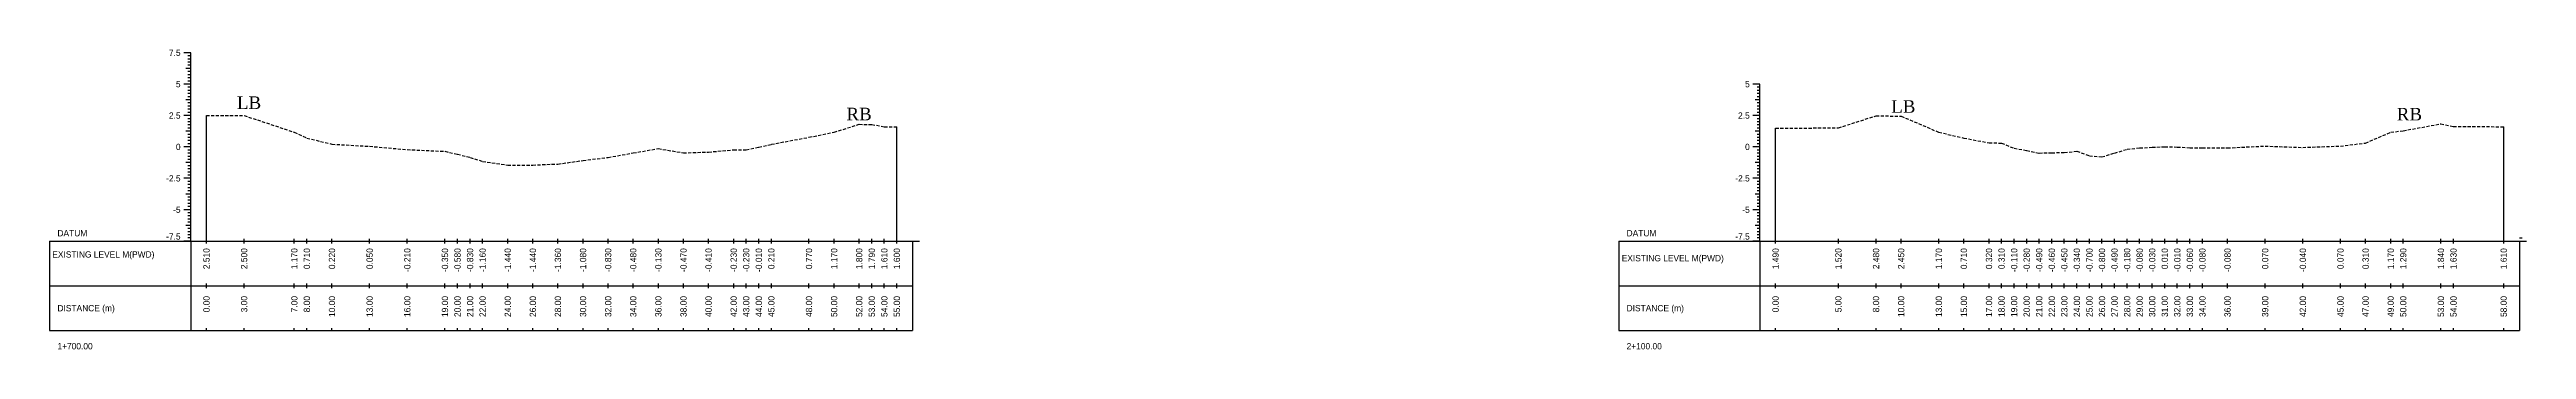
# Model space of a CAD drawing. Header units: inches. Extents: x 2527 to 3799, y -2520 to -1051.
# Drawn here: x 3584.5 to 3781.8, y -1242.1 to -1218.2 of the extents above; entities that cross this region are included whole.
import ezdxf
from ezdxf.enums import TextEntityAlignment as Align

# ---------------------------------------------------------------- set-up
doc = ezdxf.new("R2010")
doc.units = ezdxf.units.IN
doc.header["$MEASUREMENT"] = 0
doc.linetypes.add('HIDDEN', pattern=[0.375, 0.25, -0.125])
doc.layers.add('CS_Drawing', color=7, linetype='Continuous')
doc.layers.add('GL', color=3, linetype='HIDDEN')
doc.styles.add('romans', font='romans.shx')

msp = doc.modelspace()

# ---------------------------------------------------------------- linework, layer by layer
at = {"layer": 'CS_Drawing'}
for p, q in [((3595.74, -1218.49), (3595.18, -1218.49)), ((3595.74, -1218.49), (3595.35, -1218.49)), ((3595.74, -1218.49), (3595.52, -1218.49)), ((3595.74, -1218.74), (3595.52, -1218.74)), ((3595.74, -1218.99), (3595.52, -1218.99)), ((3595.74, -1219.24), (3595.52, -1219.24)), ((3595.74, -1233.49), (3595.74, -1218.49)), ((3595.74, -1220.99), (3595.18, -1220.99)), ((3595.74, -1219.74), (3595.35, -1219.74)), ((3595.74, -1220.99), (3595.35, -1220.99)), ((3595.74, -1219.49), (3595.52, -1219.49)), ((3595.74, -1219.74), (3595.52, -1219.74)), ((3595.74, -1219.99), (3595.52, -1219.99)), ((3595.74, -1220.24), (3595.52, -1220.24)), ((3595.74, -1220.49), (3595.52, -1220.49)), ((3595.74, -1220.74), (3595.52, -1220.74)), ((3595.74, -1220.99), (3595.52, -1220.99)), ((3595.74, -1221.24), (3595.52, -1221.24)), ((3720.74, -1220.99), (3720.18, -1220.99)), ((3720.74, -1220.99), (3720.35, -1220.99)), ((3720.74, -1220.99), (3720.52, -1220.99)), ((3720.74, -1221.24), (3720.52, -1221.24)), ((3720.74, -1233.49), (3720.74, -1220.99)), ((3595.74, -1222.24), (3595.35, -1222.24)), ((3595.74, -1221.49), (3595.52, -1221.49)), ((3595.74, -1221.74), (3595.52, -1221.74)), ((3595.74, -1221.99), (3595.52, -1221.99)), ((3595.74, -1222.24), (3595.52, -1222.24)), ((3595.74, -1222.49), (3595.52, -1222.49)), ((3595.74, -1222.74), (3595.52, -1222.74)), ((3595.74, -1222.99), (3595.52, -1222.99)), ((3595.74, -1223.24), (3595.52, -1223.24)), ((3720.74, -1222.24), (3720.35, -1222.24)), ((3720.74, -1221.49), (3720.52, -1221.49)), ((3720.74, -1221.74), (3720.52, -1221.74)), ((3720.74, -1221.99), (3720.52, -1221.99)), ((3720.74, -1222.24), (3720.52, -1222.24)), ((3720.74, -1222.49), (3720.52, -1222.49)), ((3720.74, -1222.74), (3720.52, -1222.74)), ((3720.74, -1222.99), (3720.52, -1222.99)), ((3720.74, -1223.24), (3720.52, -1223.24)), ((3595.74, -1223.49), (3595.18, -1223.49)), ((3595.74, -1223.49), (3595.35, -1223.49)), ((3595.74, -1224.74), (3595.35, -1224.74)), ((3595.74, -1223.49), (3595.52, -1223.49)), ((3595.74, -1223.74), (3595.52, -1223.74)), ((3595.74, -1223.99), (3595.52, -1223.99)), ((3595.74, -1224.24), (3595.52, -1224.24)), ((3595.74, -1224.49), (3595.52, -1224.49)), ((3595.74, -1224.74), (3595.52, -1224.74)), ((3595.74, -1224.99), (3595.52, -1224.99)), ((3595.74, -1225.24), (3595.52, -1225.24)), ((3596.99, -1233.49), (3596.99, -1223.48)), ((3651.99, -1233.49), (3651.99, -1224.39)), ((3720.74, -1223.49), (3720.18, -1223.49)), ((3720.74, -1223.49), (3720.35, -1223.49)), ((3720.74, -1224.74), (3720.35, -1224.74)), ((3720.74, -1223.49), (3720.52, -1223.49)), ((3720.74, -1223.74), (3720.52, -1223.74)), ((3720.74, -1223.99), (3720.52, -1223.99)), ((3720.74, -1224.24), (3720.52, -1224.24)), ((3720.74, -1224.49), (3720.52, -1224.49)), ((3720.74, -1224.74), (3720.52, -1224.74)), ((3720.74, -1224.99), (3720.52, -1224.99)), ((3720.74, -1225.24), (3720.52, -1225.24)), ((3721.99, -1233.49), (3721.99, -1224.5)), ((3779.99, -1233.49), (3779.99, -1224.38)), ((3595.74, -1225.99), (3595.18, -1225.99)), ((3595.74, -1225.99), (3595.35, -1225.99)), ((3595.74, -1227.24), (3595.35, -1227.24)), ((3595.74, -1225.49), (3595.52, -1225.49)), ((3595.74, -1225.74), (3595.52, -1225.74)), ((3595.74, -1225.99), (3595.52, -1225.99)), ((3595.74, -1226.24), (3595.52, -1226.24)), ((3595.74, -1226.49), (3595.52, -1226.49)), ((3595.74, -1226.74), (3595.52, -1226.74)), ((3595.74, -1226.99), (3595.52, -1226.99)), ((3595.74, -1227.24), (3595.52, -1227.24)), ((3720.74, -1225.99), (3720.18, -1225.99)), ((3720.74, -1225.99), (3720.35, -1225.99)), ((3720.74, -1227.24), (3720.35, -1227.24)), ((3720.74, -1225.49), (3720.52, -1225.49)), ((3720.74, -1225.74), (3720.52, -1225.74)), ((3720.74, -1225.99), (3720.52, -1225.99)), ((3720.74, -1226.24), (3720.52, -1226.24)), ((3720.74, -1226.49), (3720.52, -1226.49)), ((3720.74, -1226.74), (3720.52, -1226.74)), ((3720.74, -1226.99), (3720.52, -1226.99)), ((3720.74, -1227.24), (3720.52, -1227.24)), ((3595.74, -1228.49), (3595.18, -1228.49)), ((3595.74, -1228.49), (3595.35, -1228.49)), ((3595.74, -1227.49), (3595.52, -1227.49)), ((3595.74, -1227.74), (3595.52, -1227.74)), ((3595.74, -1227.99), (3595.52, -1227.99)), ((3595.74, -1228.24), (3595.52, -1228.24)), ((3595.74, -1228.49), (3595.52, -1228.49)), ((3595.74, -1228.74), (3595.52, -1228.74)), ((3595.74, -1228.99), (3595.52, -1228.99)), ((3595.74, -1229.24), (3595.52, -1229.24)), ((3720.74, -1228.49), (3720.18, -1228.49)), ((3720.74, -1228.49), (3720.35, -1228.49)), ((3720.74, -1227.49), (3720.52, -1227.49)), ((3720.74, -1227.74), (3720.52, -1227.74)), ((3720.74, -1227.99), (3720.52, -1227.99)), ((3720.74, -1228.24), (3720.52, -1228.24)), ((3720.74, -1228.49), (3720.52, -1228.49)), ((3720.74, -1228.74), (3720.52, -1228.74)), ((3720.74, -1228.99), (3720.52, -1228.99)), ((3720.74, -1229.24), (3720.52, -1229.24)), ((3595.74, -1230.99), (3595.18, -1230.99)), ((3595.74, -1229.74), (3595.35, -1229.74)), ((3595.74, -1230.99), (3595.35, -1230.99)), ((3595.74, -1229.49), (3595.52, -1229.49)), ((3595.74, -1229.74), (3595.52, -1229.74)), ((3595.74, -1229.99), (3595.52, -1229.99)), ((3595.74, -1230.24), (3595.52, -1230.24)), ((3595.74, -1230.49), (3595.52, -1230.49)), ((3595.74, -1230.74), (3595.52, -1230.74)), ((3595.74, -1230.99), (3595.52, -1230.99)), ((3720.74, -1230.99), (3720.18, -1230.99)), ((3720.74, -1229.74), (3720.35, -1229.74)), ((3720.74, -1230.99), (3720.35, -1230.99)), ((3720.74, -1229.49), (3720.52, -1229.49)), ((3720.74, -1229.74), (3720.52, -1229.74)), ((3720.74, -1229.99), (3720.52, -1229.99)), ((3720.74, -1230.24), (3720.52, -1230.24)), ((3720.74, -1230.49), (3720.52, -1230.49)), ((3720.74, -1230.74), (3720.52, -1230.74)), ((3720.74, -1230.99), (3720.52, -1230.99)), ((3595.74, -1232.24), (3595.35, -1232.24)), ((3595.74, -1231.24), (3595.52, -1231.24)), ((3595.74, -1231.49), (3595.52, -1231.49)), ((3595.74, -1231.74), (3595.52, -1231.74)), ((3595.74, -1231.99), (3595.52, -1231.99)), ((3595.74, -1232.24), (3595.52, -1232.24)), ((3595.74, -1232.49), (3595.52, -1232.49)), ((3595.74, -1232.74), (3595.52, -1232.74)), ((3595.74, -1232.99), (3595.52, -1232.99)), ((3720.74, -1232.24), (3720.35, -1232.24)), ((3720.74, -1231.24), (3720.52, -1231.24)), ((3720.74, -1231.49), (3720.52, -1231.49)), ((3720.74, -1231.74), (3720.52, -1231.74)), ((3720.74, -1231.99), (3720.52, -1231.99)), ((3720.74, -1232.24), (3720.52, -1232.24)), ((3720.74, -1232.49), (3720.52, -1232.49)), ((3720.74, -1232.74), (3720.52, -1232.74)), ((3720.74, -1232.99), (3720.52, -1232.99)), ((3584.49, -1233.49), (3595.74, -1233.49)), ((3584.49, -1233.49), (3584.49, -1240.61)), ((3595.74, -1233.49), (3595.18, -1233.49)), ((3595.74, -1233.49), (3595.35, -1233.49)), ((3595.74, -1233.24), (3595.52, -1233.24)), ((3595.74, -1233.49), (3595.52, -1233.49)), ((3595.74, -1233.49), (3653.24, -1233.49)), ((3595.74, -1233.49), (3595.74, -1240.61)), ((3596.99, -1233.67), (3596.99, -1233.3)), ((3599.99, -1233.67), (3599.99, -1233.3)), ((3603.99, -1233.67), (3603.99, -1233.3)), ((3604.99, -1233.67), (3604.99, -1233.3)), ((3606.99, -1233.67), (3606.99, -1233.3)), ((3609.99, -1233.67), (3609.99, -1233.3)), ((3612.99, -1233.67), (3612.99, -1233.3)), ((3615.99, -1233.67), (3615.99, -1233.3)), ((3616.99, -1233.67), (3616.99, -1233.3)), ((3617.99, -1233.67), (3617.99, -1233.3)), ((3618.99, -1233.67), (3618.99, -1233.3)), ((3620.99, -1233.67), (3620.99, -1233.3)), ((3622.99, -1233.67), (3622.99, -1233.3)), ((3624.99, -1233.67), (3624.99, -1233.3)), ((3626.99, -1233.67), (3626.99, -1233.3)), ((3628.99, -1233.67), (3628.99, -1233.3)), ((3630.99, -1233.67), (3630.99, -1233.3)), ((3632.99, -1233.67), (3632.99, -1233.3)), ((3634.99, -1233.67), (3634.99, -1233.3)), ((3636.99, -1233.67), (3636.99, -1233.3)), ((3638.99, -1233.67), (3638.99, -1233.3)), ((3639.99, -1233.67), (3639.99, -1233.3)), ((3640.99, -1233.67), (3640.99, -1233.3)), ((3641.99, -1233.67), (3641.99, -1233.3)), ((3644.99, -1233.67), (3644.99, -1233.3)), ((3646.99, -1233.67), (3646.99, -1233.3)), ((3648.99, -1233.67), (3648.99, -1233.3)), ((3649.99, -1233.67), (3649.99, -1233.3)), ((3650.99, -1233.67), (3650.99, -1233.3)), ((3651.99, -1233.67), (3651.99, -1233.3)), ((3653.24, -1233.49), (3653.8, -1233.49)), ((3653.24, -1233.49), (3653.63, -1233.49)), ((3653.24, -1233.49), (3653.47, -1233.49)), ((3653.24, -1233.49), (3653.24, -1240.61)), ((3709.49, -1233.49), (3720.74, -1233.49)), ((3709.49, -1233.49), (3709.49, -1240.61)), ((3720.74, -1233.49), (3720.18, -1233.49)), ((3720.74, -1233.49), (3720.35, -1233.49)), ((3720.74, -1233.24), (3720.52, -1233.24)), ((3720.74, -1233.49), (3720.52, -1233.49)), ((3720.74, -1233.49), (3781.24, -1233.49)), ((3720.74, -1233.49), (3720.74, -1240.61)), ((3721.99, -1233.67), (3721.99, -1233.3)), ((3726.99, -1233.67), (3726.99, -1233.3)), ((3729.99, -1233.67), (3729.99, -1233.3)), ((3731.99, -1233.67), (3731.99, -1233.3)), ((3734.99, -1233.67), (3734.99, -1233.3)), ((3736.99, -1233.67), (3736.99, -1233.3)), ((3738.99, -1233.67), (3738.99, -1233.3)), ((3739.99, -1233.67), (3739.99, -1233.3)), ((3740.99, -1233.67), (3740.99, -1233.3)), ((3741.99, -1233.67), (3741.99, -1233.3)), ((3742.99, -1233.67), (3742.99, -1233.3)), ((3743.99, -1233.67), (3743.99, -1233.3)), ((3744.99, -1233.67), (3744.99, -1233.3)), ((3745.99, -1233.67), (3745.99, -1233.3)), ((3746.99, -1233.67), (3746.99, -1233.3)), ((3747.99, -1233.67), (3747.99, -1233.3)), ((3748.99, -1233.67), (3748.99, -1233.3)), ((3749.99, -1233.67), (3749.99, -1233.3)), ((3750.99, -1233.67), (3750.99, -1233.3)), ((3751.99, -1233.67), (3751.99, -1233.3)), ((3752.99, -1233.67), (3752.99, -1233.3)), ((3753.99, -1233.67), (3753.99, -1233.3)), ((3754.99, -1233.67), (3754.99, -1233.3)), ((3755.99, -1233.67), (3755.99, -1233.3)), ((3757.99, -1233.67), (3757.99, -1233.3)), ((3760.99, -1233.67), (3760.99, -1233.3)), ((3763.99, -1233.67), (3763.99, -1233.3)), ((3766.99, -1233.67), (3766.99, -1233.3)), ((3768.99, -1233.67), (3768.99, -1233.3)), ((3770.99, -1233.67), (3770.99, -1233.3)), ((3771.99, -1233.67), (3771.99, -1233.3)), ((3774.99, -1233.67), (3774.99, -1233.3)), ((3775.99, -1233.67), (3775.99, -1233.3)), ((3779.99, -1233.67), (3779.99, -1233.3)), ((3781.24, -1233.24), (3781.47, -1233.24)), ((3781.24, -1233.49), (3781.8, -1233.49)), ((3781.24, -1233.49), (3781.63, -1233.49)), ((3781.24, -1233.49), (3781.47, -1233.49)), ((3781.24, -1233.49), (3781.24, -1240.61)), ((3584.49, -1237.05), (3595.74, -1237.05)), ((3595.74, -1237.05), (3653.24, -1237.05)), ((3595.74, -1237.05), (3653.24, -1237.05)), ((3596.99, -1237.24), (3596.99, -1236.86)), ((3599.99, -1237.24), (3599.99, -1236.86)), ((3603.99, -1237.24), (3603.99, -1236.86)), ((3604.99, -1237.24), (3604.99, -1236.86)), ((3606.99, -1237.24), (3606.99, -1236.86)), ((3609.99, -1237.24), (3609.99, -1236.86)), ((3612.99, -1237.24), (3612.99, -1236.86)), ((3615.99, -1237.24), (3615.99, -1236.86)), ((3616.99, -1237.24), (3616.99, -1236.86)), ((3617.99, -1237.24), (3617.99, -1236.86)), ((3618.99, -1237.24), (3618.99, -1236.86)), ((3620.99, -1237.24), (3620.99, -1236.86)), ((3622.99, -1237.24), (3622.99, -1236.86)), ((3624.99, -1237.24), (3624.99, -1236.86)), ((3626.99, -1237.24), (3626.99, -1236.86)), ((3628.99, -1237.24), (3628.99, -1236.86)), ((3630.99, -1237.24), (3630.99, -1236.86)), ((3632.99, -1237.24), (3632.99, -1236.86)), ((3634.99, -1237.24), (3634.99, -1236.86)), ((3636.99, -1237.24), (3636.99, -1236.86)), ((3638.99, -1237.24), (3638.99, -1236.86)), ((3639.99, -1237.24), (3639.99, -1236.86)), ((3640.99, -1237.24), (3640.99, -1236.86)), ((3641.99, -1237.24), (3641.99, -1236.86)), ((3644.99, -1237.24), (3644.99, -1236.86)), ((3646.99, -1237.24), (3646.99, -1236.86)), ((3648.99, -1237.24), (3648.99, -1236.86)), ((3649.99, -1237.24), (3649.99, -1236.86)), ((3650.99, -1237.24), (3650.99, -1236.86)), ((3651.99, -1237.24), (3651.99, -1236.86)), ((3709.49, -1237.05), (3720.74, -1237.05)), ((3720.74, -1237.05), (3781.24, -1237.05)), ((3720.74, -1237.05), (3781.24, -1237.05)), ((3721.99, -1237.24), (3721.99, -1236.86)), ((3726.99, -1237.24), (3726.99, -1236.86)), ((3729.99, -1237.24), (3729.99, -1236.86)), ((3731.99, -1237.24), (3731.99, -1236.86)), ((3734.99, -1237.24), (3734.99, -1236.86)), ((3736.99, -1237.24), (3736.99, -1236.86)), ((3738.99, -1237.24), (3738.99, -1236.86)), ((3739.99, -1237.24), (3739.99, -1236.86)), ((3740.99, -1237.24), (3740.99, -1236.86)), ((3741.99, -1237.24), (3741.99, -1236.86)), ((3742.99, -1237.24), (3742.99, -1236.86)), ((3743.99, -1237.24), (3743.99, -1236.86)), ((3744.99, -1237.24), (3744.99, -1236.86)), ((3745.99, -1237.24), (3745.99, -1236.86)), ((3746.99, -1237.24), (3746.99, -1236.86)), ((3747.99, -1237.24), (3747.99, -1236.86)), ((3748.99, -1237.24), (3748.99, -1236.86)), ((3749.99, -1237.24), (3749.99, -1236.86)), ((3750.99, -1237.24), (3750.99, -1236.86)), ((3751.99, -1237.24), (3751.99, -1236.86)), ((3752.99, -1237.24), (3752.99, -1236.86)), ((3753.99, -1237.24), (3753.99, -1236.86)), ((3754.99, -1237.24), (3754.99, -1236.86)), ((3755.99, -1237.24), (3755.99, -1236.86)), ((3757.99, -1237.24), (3757.99, -1236.86)), ((3760.99, -1237.24), (3760.99, -1236.86)), ((3763.99, -1237.24), (3763.99, -1236.86)), ((3766.99, -1237.24), (3766.99, -1236.86)), ((3768.99, -1237.24), (3768.99, -1236.86)), ((3770.99, -1237.24), (3770.99, -1236.86)), ((3771.99, -1237.24), (3771.99, -1236.86)), ((3774.99, -1237.24), (3774.99, -1236.86)), ((3775.99, -1237.24), (3775.99, -1236.86)), ((3779.99, -1237.24), (3779.99, -1236.86)), ((3584.49, -1240.61), (3595.74, -1240.61)), ((3595.74, -1240.61), (3653.24, -1240.61)), ((3596.99, -1240.61), (3596.99, -1240.42)), ((3599.99, -1240.61), (3599.99, -1240.42)), ((3603.99, -1240.61), (3603.99, -1240.42)), ((3604.99, -1240.61), (3604.99, -1240.42)), ((3606.99, -1240.61), (3606.99, -1240.42)), ((3609.99, -1240.61), (3609.99, -1240.42)), ((3612.99, -1240.61), (3612.99, -1240.42)), ((3615.99, -1240.61), (3615.99, -1240.42)), ((3616.99, -1240.61), (3616.99, -1240.42)), ((3617.99, -1240.61), (3617.99, -1240.42)), ((3618.99, -1240.61), (3618.99, -1240.42)), ((3620.99, -1240.61), (3620.99, -1240.42)), ((3622.99, -1240.61), (3622.99, -1240.42)), ((3624.99, -1240.61), (3624.99, -1240.42)), ((3626.99, -1240.61), (3626.99, -1240.42)), ((3628.99, -1240.61), (3628.99, -1240.42)), ((3630.99, -1240.61), (3630.99, -1240.42)), ((3632.99, -1240.61), (3632.99, -1240.42)), ((3634.99, -1240.61), (3634.99, -1240.42)), ((3636.99, -1240.61), (3636.99, -1240.42)), ((3638.99, -1240.61), (3638.99, -1240.42)), ((3639.99, -1240.61), (3639.99, -1240.42)), ((3640.99, -1240.61), (3640.99, -1240.42)), ((3641.99, -1240.61), (3641.99, -1240.42)), ((3644.99, -1240.61), (3644.99, -1240.42)), ((3646.99, -1240.61), (3646.99, -1240.42)), ((3648.99, -1240.61), (3648.99, -1240.42)), ((3649.99, -1240.61), (3649.99, -1240.42)), ((3650.99, -1240.61), (3650.99, -1240.42)), ((3651.99, -1240.61), (3651.99, -1240.42)), ((3709.49, -1240.61), (3720.74, -1240.61)), ((3720.74, -1240.61), (3781.24, -1240.61)), ((3721.99, -1240.61), (3721.99, -1240.42)), ((3726.99, -1240.61), (3726.99, -1240.42)), ((3729.99, -1240.61), (3729.99, -1240.42)), ((3731.99, -1240.61), (3731.99, -1240.42)), ((3734.99, -1240.61), (3734.99, -1240.42)), ((3736.99, -1240.61), (3736.99, -1240.42)), ((3738.99, -1240.61), (3738.99, -1240.42)), ((3739.99, -1240.61), (3739.99, -1240.42)), ((3740.99, -1240.61), (3740.99, -1240.42)), ((3741.99, -1240.61), (3741.99, -1240.42)), ((3742.99, -1240.61), (3742.99, -1240.42)), ((3743.99, -1240.61), (3743.99, -1240.42)), ((3744.99, -1240.61), (3744.99, -1240.42)), ((3745.99, -1240.61), (3745.99, -1240.42)), ((3746.99, -1240.61), (3746.99, -1240.42)), ((3747.99, -1240.61), (3747.99, -1240.42)), ((3748.99, -1240.61), (3748.99, -1240.42)), ((3749.99, -1240.61), (3749.99, -1240.42)), ((3750.99, -1240.61), (3750.99, -1240.42)), ((3751.99, -1240.61), (3751.99, -1240.42)), ((3752.99, -1240.61), (3752.99, -1240.42)), ((3753.99, -1240.61), (3753.99, -1240.42)), ((3754.99, -1240.61), (3754.99, -1240.42)), ((3755.99, -1240.61), (3755.99, -1240.42)), ((3757.99, -1240.61), (3757.99, -1240.42)), ((3760.99, -1240.61), (3760.99, -1240.42)), ((3763.99, -1240.61), (3763.99, -1240.42)), ((3766.99, -1240.61), (3766.99, -1240.42)), ((3768.99, -1240.61), (3768.99, -1240.42)), ((3770.99, -1240.61), (3770.99, -1240.42)), ((3771.99, -1240.61), (3771.99, -1240.42)), ((3774.99, -1240.61), (3774.99, -1240.42)), ((3775.99, -1240.61), (3775.99, -1240.42)), ((3779.99, -1240.61), (3779.99, -1240.42))]:
    msp.add_line(p, q, dxfattribs=at)
at = {"layer": 'GL'}
for points in [[(3596.99, -1223.48), (3599.99, -1223.49), (3603.99, -1224.82), (3604.99, -1225.28), (3606.99, -1225.77), (3609.99, -1225.94), (3612.99, -1226.2), (3615.99, -1226.34), (3616.99, -1226.57), (3617.99, -1226.82), (3618.99, -1227.15), (3620.99, -1227.43), (3622.99, -1227.43), (3624.99, -1227.35), (3626.99, -1227.07), (3628.99, -1226.82), (3630.99, -1226.47), (3632.99, -1226.12), (3634.99, -1226.46), (3636.99, -1226.4), (3638.99, -1226.22), (3639.99, -1226.22), (3640.99, -1226), (3641.99, -1225.78), (3644.99, -1225.22), (3646.99, -1224.82), (3648.99, -1224.19), (3649.99, -1224.2), (3650.99, -1224.38), (3651.99, -1224.39)], [(3721.99, -1224.5), (3726.99, -1224.47), (3729.99, -1223.51), (3731.99, -1223.54), (3734.99, -1224.82), (3736.99, -1225.28), (3738.99, -1225.67), (3739.99, -1225.68), (3740.99, -1226.1), (3741.99, -1226.27), (3742.99, -1226.48), (3743.99, -1226.45), (3744.99, -1226.44), (3745.99, -1226.33), (3746.99, -1226.69), (3747.99, -1226.79), (3748.99, -1226.48), (3749.99, -1226.17), (3750.99, -1226.07), (3751.99, -1226.02), (3752.99, -1225.98), (3753.99, -1226), (3754.99, -1226.05), (3755.99, -1226.07), (3757.99, -1226.07), (3760.99, -1225.92), (3763.99, -1226.03), (3766.99, -1225.92), (3768.99, -1225.68), (3770.99, -1224.82), (3771.99, -1224.7), (3774.99, -1224.15), (3775.99, -1224.36), (3779.99, -1224.38)]]:
    msp.add_lwpolyline(points, dxfattribs=at)

# ---------------------------------------------------------------- texts
at = {"char_height": 1, "width": 87.7722, "attachment_point": 1, "style": 'romans'}
for s, insert in [('{\\fTimes New Roman|b0|i0|c0|p18;LB}', (3599.42, -1221.97)), ('{\\fTimes New Roman|b0|i0|c0|p18;RB}', (3647.97, -1222.87)), ('{\\fTimes New Roman|b0|i0|c0|p18;LB}', (3731.2, -1222.27)), ('{\\fTimes New Roman|b0|i0|c0|p18;RB}', (3771.47, -1222.88))]:
    msp.add_mtext(s, dxfattribs=dict(at, insert=insert))
at = {"layer": 'CS_Drawing'}
for s, p in [('7.5', (3594.93, -1218.49)), ('5', (3594.93, -1220.99)), ('5', (3719.93, -1220.99)), ('2.5', (3594.93, -1223.49)), ('2.5', (3719.93, -1223.49)), ('0', (3594.93, -1225.99)), ('0', (3719.93, -1225.99)), ('-2.5', (3594.93, -1228.49)), ('-2.5', (3719.93, -1228.49)), ('-5', (3594.93, -1230.99)), ('-5', (3719.93, -1230.99))]:
    msp.add_text(s, height=0.5, dxfattribs=at).set_placement(p, align=Align.MIDDLE_RIGHT)
for s, p in [('DATUM', (3585.12, -1232.86)), ('DATUM', (3710.12, -1232.86)), ('EXISTING LEVEL M(PWD)', (3584.71, -1234.55)), ('EXISTING LEVEL M(PWD)', (3709.73, -1234.85)), ('DISTANCE (m)', (3585.12, -1238.83)), ('DISTANCE (m)', (3710.12, -1238.83)), ('1+700.00', (3585.12, -1241.86)), ('2+100.00', (3710.12, -1241.86))]:
    msp.add_text(s, height=0.5, dxfattribs=at).set_placement(p, align=Align.MIDDLE_LEFT)
for p in [(3594.93, -1233.37), (3719.93, -1233.37)]:
    msp.add_text('-7.5', height=0.5, dxfattribs=at).set_placement(p, align=Align.RIGHT)
for s, p in [('2.510', (3596.99, -1234.05)), ('2.500', (3599.99, -1234.05)), ('1.170', (3603.99, -1234.05)), ('0.710', (3604.99, -1234.05)), ('0.220', (3606.99, -1234.05)), ('0.050', (3609.99, -1234.05)), ('-0.210', (3612.99, -1234.05)), ('-0.350', (3615.99, -1234.05)), ('-0.580', (3616.99, -1234.05)), ('-0.830', (3617.99, -1234.05)), ('-1.160', (3618.99, -1234.05)), ('-1.440', (3620.99, -1234.05)), ('-1.440', (3622.99, -1234.05)), ('-1.360', (3624.99, -1234.05)), ('-1.080', (3626.99, -1234.05)), ('-0.830', (3628.99, -1234.05)), ('-0.480', (3630.99, -1234.05)), ('-0.130', (3632.99, -1234.05)), ('-0.470', (3634.99, -1234.05)), ('-0.410', (3636.99, -1234.05)), ('-0.230', (3638.99, -1234.05)), ('-0.230', (3639.99, -1234.05)), ('-0.010', (3640.99, -1234.05)), ('0.210', (3641.99, -1234.05)), ('0.770', (3644.99, -1234.05)), ('1.170', (3646.99, -1234.05)), ('1.800', (3648.99, -1234.05)), ('1.790', (3649.99, -1234.05)), ('1.610', (3650.99, -1234.05)), ('1.600', (3651.99, -1234.05)), ('1.490', (3721.99, -1234.05)), ('1.520', (3726.99, -1234.05)), ('2.480', (3729.99, -1234.05)), ('2.450', (3731.99, -1234.05)), ('1.170', (3734.99, -1234.05)), ('0.710', (3736.99, -1234.05)), ('0.320', (3738.99, -1234.05)), ('0.310', (3739.99, -1234.05)), ('-0.110', (3740.99, -1234.05)), ('-0.280', (3741.99, -1234.05)), ('-0.490', (3742.99, -1234.05)), ('-0.460', (3743.99, -1234.05)), ('-0.450', (3744.99, -1234.05)), ('-0.340', (3745.99, -1234.05)), ('-0.700', (3746.99, -1234.05)), ('-0.800', (3747.99, -1234.05)), ('-0.490', (3748.99, -1234.05)), ('-0.180', (3749.99, -1234.05)), ('-0.080', (3750.99, -1234.05)), ('-0.030', (3751.99, -1234.05)), ('0.010', (3752.99, -1234.05)), ('-0.010', (3753.99, -1234.05)), ('-0.060', (3754.99, -1234.05)), ('-0.080', (3755.99, -1234.05)), ('-0.080', (3757.99, -1234.05)), ('0.070', (3760.99, -1234.05)), ('-0.040', (3763.99, -1234.05)), ('0.070', (3766.99, -1234.05)), ('0.310', (3768.99, -1234.05)), ('1.170', (3770.99, -1234.05)), ('1.290', (3771.99, -1234.05)), ('1.840', (3774.99, -1234.05)), ('1.630', (3775.99, -1234.05)), ('1.610', (3779.99, -1234.05)), ('0.00', (3596.99, -1237.86)), ('3.00', (3599.99, -1237.86)), ('7.00', (3603.99, -1237.86)), ('8.00', (3604.99, -1237.86)), ('10.00', (3606.99, -1237.86)), ('13.00', (3609.99, -1237.86)), ('16.00', (3612.99, -1237.86)), ('19.00', (3615.99, -1237.86)), ('20.00', (3616.99, -1237.86)), ('21.00', (3617.99, -1237.86)), ('22.00', (3618.99, -1237.86)), ('24.00', (3620.99, -1237.86)), ('26.00', (3622.99, -1237.86)), ('28.00', (3624.99, -1237.86)), ('30.00', (3626.99, -1237.86)), ('32.00', (3628.99, -1237.86)), ('34.00', (3630.99, -1237.86)), ('36.00', (3632.99, -1237.86)), ('38.00', (3634.99, -1237.86)), ('40.00', (3636.99, -1237.86)), ('42.00', (3638.99, -1237.86)), ('43.00', (3639.99, -1237.86)), ('44.00', (3640.99, -1237.86)), ('45.00', (3641.99, -1237.86)), ('48.00', (3644.99, -1237.86)), ('50.00', (3646.99, -1237.86)), ('52.00', (3648.99, -1237.86)), ('53.00', (3649.99, -1237.86)), ('54.00', (3650.99, -1237.86)), ('55.00', (3651.99, -1237.86)), ('0.00', (3721.99, -1237.86)), ('5.00', (3726.99, -1237.86)), ('8.00', (3729.99, -1237.86)), ('10.00', (3731.99, -1237.86)), ('13.00', (3734.99, -1237.86)), ('15.00', (3736.99, -1237.86)), ('17.00', (3738.99, -1237.86)), ('18.00', (3739.99, -1237.86)), ('19.00', (3740.99, -1237.86)), ('20.00', (3741.99, -1237.86)), ('21.00', (3742.99, -1237.86)), ('22.00', (3743.99, -1237.86)), ('23.00', (3744.99, -1237.86)), ('24.00', (3745.99, -1237.86)), ('25.00', (3746.99, -1237.86)), ('26.00', (3747.99, -1237.86)), ('27.00', (3748.99, -1237.86)), ('28.00', (3749.99, -1237.86)), ('29.00', (3750.99, -1237.86)), ('30.00', (3751.99, -1237.86)), ('31.00', (3752.99, -1237.86)), ('32.00', (3753.99, -1237.86)), ('33.00', (3754.99, -1237.86)), ('34.00', (3755.99, -1237.86)), ('36.00', (3757.99, -1237.86)), ('39.00', (3760.99, -1237.86)), ('42.00', (3763.99, -1237.86)), ('45.00', (3766.99, -1237.86)), ('47.00', (3768.99, -1237.86)), ('49.00', (3770.99, -1237.86)), ('50.00', (3771.99, -1237.86)), ('53.00', (3774.99, -1237.86)), ('54.00', (3775.99, -1237.86)), ('58.00', (3779.99, -1237.86))]:
    msp.add_text(s, height=0.5, rotation=90, dxfattribs=at).set_placement(p, align=Align.MIDDLE_RIGHT)

doc.saveas('drawing.dxf')
